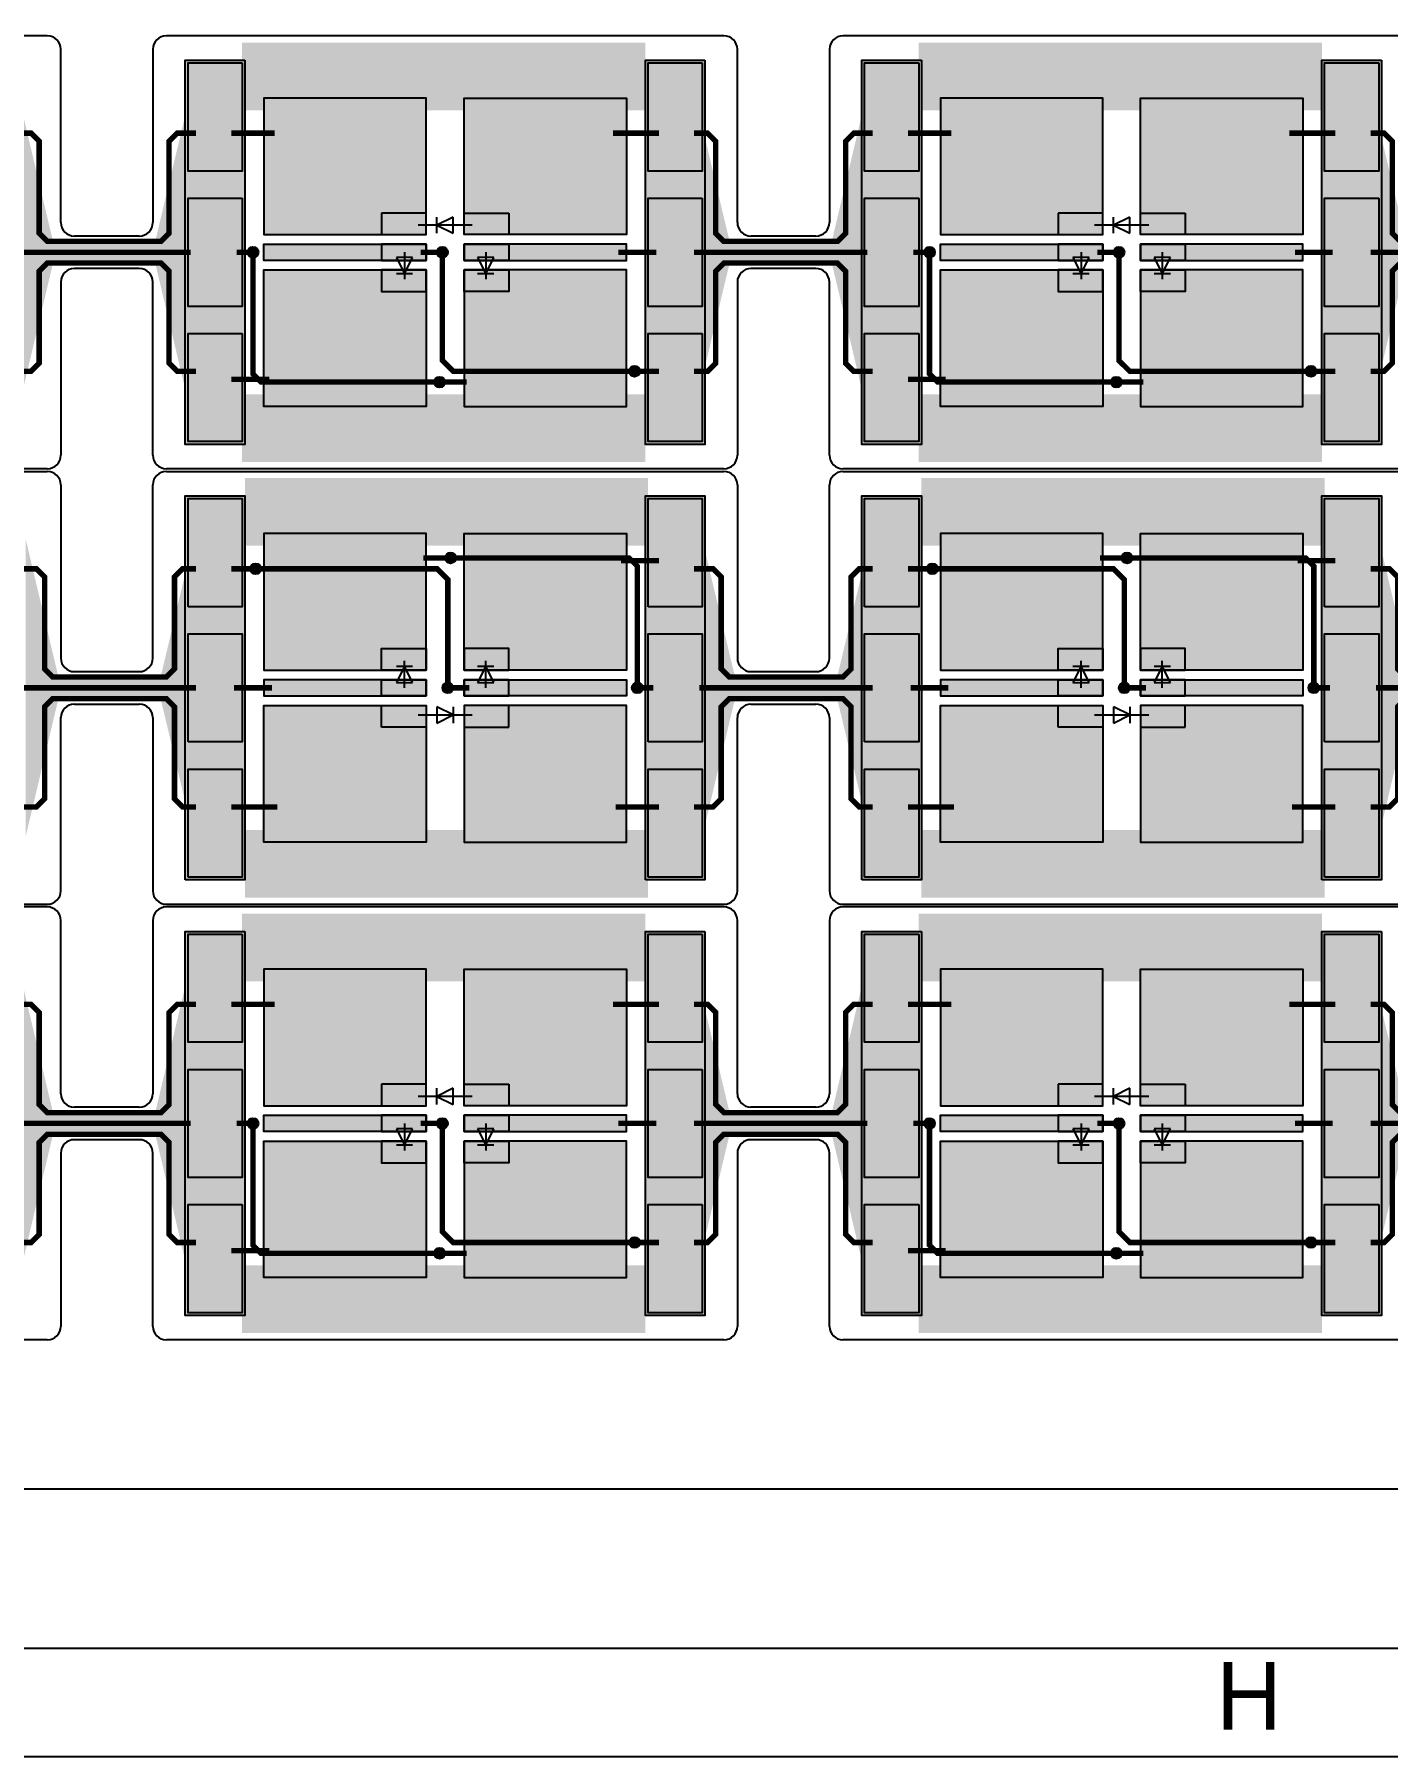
# Model space of a CAD drawing. Extents: x 1822 to 2392, y 725 to 1125.
# Drawn here: x 2237.5 to 2287.5, y 725.2 to 788.9 of the extents above; entities that cross this region are included whole.
import ezdxf

# ---------------------------------------------------------------- set-up
doc = ezdxf.new("R2010")
doc.units = 0
doc.header["$LTSCALE"] = 0.2
doc.layers.get('0').update_dxf_attribs({"linetype": 'CONTINUOUS'})
for name, color, linetype in [('BS', 1, 'CONTINUOUS'), ('Durchsteiger', 3, 'CONTINUOUS'), ('LED', 7, 'CONTINUOUS'), ('LS', 5, 'CONTINUOUS'), ('Rand', 6, 'CONTINUOUS')]:
    doc.layers.add(name, color=color, linetype=linetype)

# ---------------------------------------------------------------- blocks, each defined once
blk = doc.blocks.new('A2Q')
blk.add_line((570, 4), (4, 4))
blk.add_lwpolyline([(0, 0), (570, 0), (570, 400), (0, 400)], close=True)
blk.add_text('H', height=2.5).set_placement((459, 1))

msp = doc.modelspace()

# ---------------------------------------------------------------- hatches: boundary and pattern name
at = {"layer": 'BS'}
h = msp.add_hatch(color=256, dxfattribs=at)
h.paths.add_polyline_path([(2243.2, 773.8), (2245.2, 773.8), (2245.2, 777.8), (2243.2, 777.8)])
h.paths.add_polyline_path([(2243.2, 778.8), (2245.2, 778.8), (2245.2, 782.8), (2243.2, 782.8)])
h.paths.add_polyline_path([(2243.2, 783.8), (2245.2, 783.8), (2245.2, 787.8), (2243.2, 787.8)])
h = msp.add_hatch(color=256, dxfattribs=at)
h.paths.add_polyline_path([(2260.2, 773.8), (2262.2, 773.8), (2262.2, 777.8), (2260.2, 777.8)])
h.paths.add_polyline_path([(2260.2, 778.8), (2262.2, 778.8), (2262.2, 782.8), (2260.2, 782.8)])
h.paths.add_polyline_path([(2260.2, 783.8), (2262.2, 783.8), (2262.2, 787.8), (2260.2, 787.8)])
h = msp.add_hatch(color=256, dxfattribs=at)
h.paths.add_polyline_path([(2268.2, 773.8), (2270.2, 773.8), (2270.2, 777.8), (2268.2, 777.8)])
h.paths.add_polyline_path([(2268.2, 778.8), (2270.2, 778.8), (2270.2, 782.8), (2268.2, 782.8)])
h.paths.add_polyline_path([(2268.2, 783.8), (2270.2, 783.8), (2270.2, 787.8), (2268.2, 787.8)])
h = msp.add_hatch(color=256, dxfattribs=at)
h.paths.add_polyline_path([(2285.2, 773.8), (2287.2, 773.8), (2287.2, 777.8), (2285.2, 777.8)])
h.paths.add_polyline_path([(2285.2, 778.8), (2287.2, 778.8), (2287.2, 782.8), (2285.2, 782.8)])
h.paths.add_polyline_path([(2285.2, 783.8), (2287.2, 783.8), (2287.2, 787.8), (2285.2, 787.8)])
h = msp.add_hatch(color=256, dxfattribs=at)
h.paths.add_polyline_path([(2259.4, 775.1), (2259.4, 780.15), (2255.05, 780.15), (2255.05, 779.35), (2253.4, 779.35), (2253.4, 775.1)])
h.paths.add_polyline_path([(2259.4, 780.5), (2259.4, 781.1), (2255.05, 781.1), (2255.05, 780.5)])
h.paths.add_polyline_path([(2259.4, 781.45), (2259.4, 786.5), (2253.4, 786.5), (2253.4, 782.25), (2255.05, 782.25), (2255.05, 781.45)])
h.paths.add_polyline_path([(2250.35, 781.45), (2250.35, 782.25), (2252, 782.25), (2252, 786.5), (2246, 786.5), (2246, 781.45)])
h.paths.add_polyline_path([(2250.35, 780.5), (2250.35, 781.1), (2246, 781.1), (2246, 780.5)])
h.paths.add_polyline_path([(2252, 775.1), (2252, 779.35), (2250.35, 779.35), (2250.35, 780.15), (2246, 780.15), (2246, 775.1)])
h.paths.add_polyline_path([(2252, 779.35), (2252, 780.15), (2251.275, 780.15), (2251.2, 780), (2251.125, 780.15), (2250.35, 780.15), (2250.35, 779.35)], flags=17)
h.paths.add_polyline_path([(2252, 780.5), (2252, 781.1), (2250.35, 781.1), (2250.35, 780.5), (2250.95, 780.5), (2250.9, 780.6), (2251.5, 780.6), (2251.45, 780.5)])
h.paths.add_polyline_path([(2252, 781.45), (2252, 782.25), (2250.35, 782.25), (2250.35, 781.45)], flags=17)
h.paths.add_polyline_path([(2255.05, 781.45), (2255.05, 782.25), (2253.4, 782.25), (2253.4, 781.45)], flags=16)
h.paths.add_polyline_path([(2255.05, 780.5), (2255.05, 781.1), (2253.4, 781.1), (2253.4, 780.5), (2253.95, 780.5), (2253.9, 780.6), (2254.5, 780.6), (2254.45, 780.5)])
h.paths.add_polyline_path([(2255.05, 779.35), (2255.05, 780.15), (2254.275, 780.15), (2254.2, 780), (2254.125, 780.15), (2253.4, 780.15), (2253.4, 779.35)], flags=17)
h = msp.add_hatch(color=256, dxfattribs=at)
h.paths.add_polyline_path([(2284.4, 775.1), (2284.4, 780.15), (2280.05, 780.15), (2280.05, 779.35), (2278.4, 779.35), (2278.4, 775.1)])
h.paths.add_polyline_path([(2284.4, 780.5), (2284.4, 781.1), (2280.05, 781.1), (2280.05, 780.5)])
h.paths.add_polyline_path([(2284.4, 781.45), (2284.4, 786.5), (2278.4, 786.5), (2278.4, 782.25), (2280.05, 782.25), (2280.05, 781.45)])
h.paths.add_polyline_path([(2275.35, 781.45), (2275.35, 782.25), (2277, 782.25), (2277, 786.5), (2271, 786.5), (2271, 781.45)])
h.paths.add_polyline_path([(2275.35, 780.5), (2275.35, 781.1), (2271, 781.1), (2271, 780.5)])
h.paths.add_polyline_path([(2277, 775.1), (2277, 779.35), (2275.35, 779.35), (2275.35, 780.15), (2271, 780.15), (2271, 775.1)])
h.paths.add_polyline_path([(2277, 779.35), (2277, 780.15), (2276.275, 780.15), (2276.2, 780), (2276.125, 780.15), (2275.35, 780.15), (2275.35, 779.35)], flags=17)
h.paths.add_polyline_path([(2277, 780.5), (2277, 781.1), (2275.35, 781.1), (2275.35, 780.5), (2275.95, 780.5), (2275.9, 780.6), (2276.5, 780.6), (2276.45, 780.5)])
h.paths.add_polyline_path([(2277, 781.45), (2277, 782.25), (2275.35, 782.25), (2275.35, 781.45)], flags=17)
h.paths.add_polyline_path([(2280.05, 781.45), (2280.05, 782.25), (2278.4, 782.25), (2278.4, 781.45)], flags=16)
h.paths.add_polyline_path([(2280.05, 780.5), (2280.05, 781.1), (2278.4, 781.1), (2278.4, 780.5), (2278.95, 780.5), (2278.9, 780.6), (2279.5, 780.6), (2279.45, 780.5)])
h.paths.add_polyline_path([(2280.05, 779.35), (2280.05, 780.15), (2279.275, 780.15), (2279.2, 780), (2279.125, 780.15), (2278.4, 780.15), (2278.4, 779.35)], flags=17)
h = msp.add_hatch(color=256, dxfattribs=at)
h.paths.add_polyline_path([(2245.2, 771.7), (2243.2, 771.7), (2243.2, 767.7), (2245.2, 767.7)])
h.paths.add_polyline_path([(2245.2, 766.7), (2243.2, 766.7), (2243.2, 762.7), (2245.2, 762.7)])
h.paths.add_polyline_path([(2245.2, 761.7), (2243.2, 761.7), (2243.2, 757.7), (2245.2, 757.7)])
h = msp.add_hatch(color=256, dxfattribs=at)
h.paths.add_polyline_path([(2262.2, 771.7), (2260.2, 771.7), (2260.2, 767.7), (2262.2, 767.7)])
h.paths.add_polyline_path([(2262.2, 766.7), (2260.2, 766.7), (2260.2, 762.7), (2262.2, 762.7)])
h.paths.add_polyline_path([(2262.2, 761.7), (2260.2, 761.7), (2260.2, 757.7), (2262.2, 757.7)])
h = msp.add_hatch(color=256, dxfattribs=at)
h.paths.add_polyline_path([(2270.2, 771.7), (2268.2, 771.7), (2268.2, 767.7), (2270.2, 767.7)])
h.paths.add_polyline_path([(2270.2, 766.7), (2268.2, 766.7), (2268.2, 762.7), (2270.2, 762.7)])
h.paths.add_polyline_path([(2270.2, 761.7), (2268.2, 761.7), (2268.2, 757.7), (2270.2, 757.7)])
h = msp.add_hatch(color=256, dxfattribs=at)
h.paths.add_polyline_path([(2287.2, 771.7), (2285.2, 771.7), (2285.2, 767.7), (2287.2, 767.7)])
h.paths.add_polyline_path([(2287.2, 766.7), (2285.2, 766.7), (2285.2, 762.7), (2287.2, 762.7)])
h.paths.add_polyline_path([(2287.2, 761.7), (2285.2, 761.7), (2285.2, 757.7), (2287.2, 757.7)])
h = msp.add_hatch(color=256, dxfattribs=at)
h.paths.add_polyline_path([(2246, 770.4), (2246, 765.35), (2250.35, 765.35), (2250.35, 766.15), (2252, 766.15), (2252, 770.4)])
h.paths.add_polyline_path([(2246, 765), (2246, 764.4), (2250.35, 764.4), (2250.35, 765)])
h.paths.add_polyline_path([(2246, 764.05), (2246, 759), (2252, 759), (2252, 763.25), (2250.35, 763.25), (2250.35, 764.05)])
h.paths.add_polyline_path([(2255.05, 764.05), (2255.05, 763.25), (2253.4, 763.25), (2253.4, 759), (2259.4, 759), (2259.4, 764.05)])
h.paths.add_polyline_path([(2255.05, 765), (2255.05, 764.4), (2259.4, 764.4), (2259.4, 765)])
h.paths.add_polyline_path([(2253.4, 770.4), (2253.4, 766.15), (2255.05, 766.15), (2255.05, 765.35), (2259.4, 765.35), (2259.4, 770.4)])
h.paths.add_polyline_path([(2253.4, 766.15), (2253.4, 765.35), (2254.125, 765.35), (2254.2, 765.5), (2254.275, 765.35), (2255.05, 765.35), (2255.05, 766.15)], flags=17)
h.paths.add_polyline_path([(2253.4, 765), (2253.4, 764.4), (2255.05, 764.4), (2255.05, 765), (2254.45, 765), (2254.5, 764.9), (2253.9, 764.9), (2253.95, 765)])
h.paths.add_polyline_path([(2253.4, 764.05), (2253.4, 763.25), (2255.05, 763.25), (2255.05, 764.05)], flags=17)
h.paths.add_polyline_path([(2250.35, 764.05), (2250.35, 763.25), (2252, 763.25), (2252, 764.05)], flags=16)
h.paths.add_polyline_path([(2250.35, 765), (2250.35, 764.4), (2252, 764.4), (2252, 765), (2251.45, 765), (2251.5, 764.9), (2250.9, 764.9), (2250.95, 765)])
h.paths.add_polyline_path([(2250.35, 766.15), (2250.35, 765.35), (2251.125, 765.35), (2251.2, 765.5), (2251.275, 765.35), (2252, 765.35), (2252, 766.15)], flags=17)
h = msp.add_hatch(color=256, dxfattribs=at)
h.paths.add_polyline_path([(2271, 770.4), (2271, 765.35), (2275.35, 765.35), (2275.35, 766.15), (2277, 766.15), (2277, 770.4)])
h.paths.add_polyline_path([(2271, 765), (2271, 764.4), (2275.35, 764.4), (2275.35, 765)])
h.paths.add_polyline_path([(2271, 764.05), (2271, 759), (2277, 759), (2277, 763.25), (2275.35, 763.25), (2275.35, 764.05)])
h.paths.add_polyline_path([(2280.05, 764.05), (2280.05, 763.25), (2278.4, 763.25), (2278.4, 759), (2284.4, 759), (2284.4, 764.05)])
h.paths.add_polyline_path([(2280.05, 765), (2280.05, 764.4), (2284.4, 764.4), (2284.4, 765)])
h.paths.add_polyline_path([(2278.4, 770.4), (2278.4, 766.15), (2280.05, 766.15), (2280.05, 765.35), (2284.4, 765.35), (2284.4, 770.4)])
h.paths.add_polyline_path([(2278.4, 766.15), (2278.4, 765.35), (2279.125, 765.35), (2279.2, 765.5), (2279.275, 765.35), (2280.05, 765.35), (2280.05, 766.15)], flags=17)
h.paths.add_polyline_path([(2278.4, 765), (2278.4, 764.4), (2280.05, 764.4), (2280.05, 765), (2279.45, 765), (2279.5, 764.9), (2278.9, 764.9), (2278.95, 765)])
h.paths.add_polyline_path([(2278.4, 764.05), (2278.4, 763.25), (2280.05, 763.25), (2280.05, 764.05)], flags=17)
h.paths.add_polyline_path([(2275.35, 764.05), (2275.35, 763.25), (2277, 763.25), (2277, 764.05)], flags=16)
h.paths.add_polyline_path([(2275.35, 765), (2275.35, 764.4), (2277, 764.4), (2277, 765), (2276.45, 765), (2276.5, 764.9), (2275.9, 764.9), (2275.95, 765)])
h.paths.add_polyline_path([(2275.35, 766.15), (2275.35, 765.35), (2276.125, 765.35), (2276.2, 765.5), (2276.275, 765.35), (2277, 765.35), (2277, 766.15)], flags=17)
h = msp.add_hatch(color=256, dxfattribs=at)
h.paths.add_polyline_path([(2243.2, 741.6), (2245.2, 741.6), (2245.2, 745.6), (2243.2, 745.6)])
h.paths.add_polyline_path([(2243.2, 746.6), (2245.2, 746.6), (2245.2, 750.6), (2243.2, 750.6)])
h.paths.add_polyline_path([(2243.2, 751.6), (2245.2, 751.6), (2245.2, 755.6), (2243.2, 755.6)])
h = msp.add_hatch(color=256, dxfattribs=at)
h.paths.add_polyline_path([(2260.2, 741.6), (2262.2, 741.6), (2262.2, 745.6), (2260.2, 745.6)])
h.paths.add_polyline_path([(2260.2, 746.6), (2262.2, 746.6), (2262.2, 750.6), (2260.2, 750.6)])
h.paths.add_polyline_path([(2260.2, 751.6), (2262.2, 751.6), (2262.2, 755.6), (2260.2, 755.6)])
h = msp.add_hatch(color=256, dxfattribs=at)
h.paths.add_polyline_path([(2268.2, 741.6), (2270.2, 741.6), (2270.2, 745.6), (2268.2, 745.6)])
h.paths.add_polyline_path([(2268.2, 746.6), (2270.2, 746.6), (2270.2, 750.6), (2268.2, 750.6)])
h.paths.add_polyline_path([(2268.2, 751.6), (2270.2, 751.6), (2270.2, 755.6), (2268.2, 755.6)])
h = msp.add_hatch(color=256, dxfattribs=at)
h.paths.add_polyline_path([(2285.2, 741.6), (2287.2, 741.6), (2287.2, 745.6), (2285.2, 745.6)])
h.paths.add_polyline_path([(2285.2, 746.6), (2287.2, 746.6), (2287.2, 750.6), (2285.2, 750.6)])
h.paths.add_polyline_path([(2285.2, 751.6), (2287.2, 751.6), (2287.2, 755.6), (2285.2, 755.6)])
h = msp.add_hatch(color=256, dxfattribs=at)
h.paths.add_polyline_path([(2259.4, 742.9), (2259.4, 747.95), (2255.05, 747.95), (2255.05, 747.15), (2253.4, 747.15), (2253.4, 742.9)])
h.paths.add_polyline_path([(2259.4, 748.3), (2259.4, 748.9), (2255.05, 748.9), (2255.05, 748.3)])
h.paths.add_polyline_path([(2259.4, 749.25), (2259.4, 754.3), (2253.4, 754.3), (2253.4, 750.05), (2255.05, 750.05), (2255.05, 749.25)])
h.paths.add_polyline_path([(2250.35, 749.25), (2250.35, 750.05), (2252, 750.05), (2252, 754.3), (2246, 754.3), (2246, 749.25)])
h.paths.add_polyline_path([(2250.35, 748.3), (2250.35, 748.9), (2246, 748.9), (2246, 748.3)])
h.paths.add_polyline_path([(2252, 742.9), (2252, 747.15), (2250.35, 747.15), (2250.35, 747.95), (2246, 747.95), (2246, 742.9)])
h.paths.add_polyline_path([(2252, 747.15), (2252, 747.95), (2251.275, 747.95), (2251.2, 747.8), (2251.125, 747.95), (2250.35, 747.95), (2250.35, 747.15)], flags=17)
h.paths.add_polyline_path([(2252, 748.3), (2252, 748.9), (2250.35, 748.9), (2250.35, 748.3), (2250.95, 748.3), (2250.9, 748.4), (2251.5, 748.4), (2251.45, 748.3)])
h.paths.add_polyline_path([(2252, 749.25), (2252, 750.05), (2250.35, 750.05), (2250.35, 749.25)], flags=17)
h.paths.add_polyline_path([(2255.05, 749.25), (2255.05, 750.05), (2253.4, 750.05), (2253.4, 749.25)], flags=16)
h.paths.add_polyline_path([(2255.05, 748.3), (2255.05, 748.9), (2253.4, 748.9), (2253.4, 748.3), (2253.95, 748.3), (2253.9, 748.4), (2254.5, 748.4), (2254.45, 748.3)])
h.paths.add_polyline_path([(2255.05, 747.15), (2255.05, 747.95), (2254.275, 747.95), (2254.2, 747.8), (2254.125, 747.95), (2253.4, 747.95), (2253.4, 747.15)], flags=17)
h = msp.add_hatch(color=256, dxfattribs=at)
h.paths.add_polyline_path([(2284.4, 742.9), (2284.4, 747.95), (2280.05, 747.95), (2280.05, 747.15), (2278.4, 747.15), (2278.4, 742.9)])
h.paths.add_polyline_path([(2284.4, 748.3), (2284.4, 748.9), (2280.05, 748.9), (2280.05, 748.3)])
h.paths.add_polyline_path([(2284.4, 749.25), (2284.4, 754.3), (2278.4, 754.3), (2278.4, 750.05), (2280.05, 750.05), (2280.05, 749.25)])
h.paths.add_polyline_path([(2275.35, 749.25), (2275.35, 750.05), (2277, 750.05), (2277, 754.3), (2271, 754.3), (2271, 749.25)])
h.paths.add_polyline_path([(2275.35, 748.3), (2275.35, 748.9), (2271, 748.9), (2271, 748.3)])
h.paths.add_polyline_path([(2277, 742.9), (2277, 747.15), (2275.35, 747.15), (2275.35, 747.95), (2271, 747.95), (2271, 742.9)])
h.paths.add_polyline_path([(2277, 747.15), (2277, 747.95), (2276.275, 747.95), (2276.2, 747.8), (2276.125, 747.95), (2275.35, 747.95), (2275.35, 747.15)], flags=17)
h.paths.add_polyline_path([(2277, 748.3), (2277, 748.9), (2275.35, 748.9), (2275.35, 748.3), (2275.95, 748.3), (2275.9, 748.4), (2276.5, 748.4), (2276.45, 748.3)])
h.paths.add_polyline_path([(2277, 749.25), (2277, 750.05), (2275.35, 750.05), (2275.35, 749.25)], flags=17)
h.paths.add_polyline_path([(2280.05, 749.25), (2280.05, 750.05), (2278.4, 750.05), (2278.4, 749.25)], flags=16)
h.paths.add_polyline_path([(2280.05, 748.3), (2280.05, 748.9), (2278.4, 748.9), (2278.4, 748.3), (2278.95, 748.3), (2278.9, 748.4), (2279.5, 748.4), (2279.45, 748.3)])
h.paths.add_polyline_path([(2280.05, 747.15), (2280.05, 747.95), (2279.275, 747.95), (2279.2, 747.8), (2279.125, 747.95), (2278.4, 747.95), (2278.4, 747.15)], flags=17)
at = {"layer": 'Durchsteiger'}
for points in [[(2245.6, 780.6, 1), (2245.6, 781, 1)], [(2252.6, 780.6, 1), (2252.6, 781, 1)], [(2270.6, 780.6, 1), (2270.6, 781, 1)], [(2277.6, 780.6, 1), (2277.6, 781, 1)], [(2259.7, 776.2, 1), (2259.7, 776.6, 1)], [(2284.7, 776.2, 1), (2284.7, 776.6, 1)], [(2252.5, 775.8, 1), (2252.5, 776.2, 1)], [(2277.5, 775.8, 1), (2277.5, 776.2, 1)], [(2252.9, 769.7, 1), (2252.9, 769.3, 1)], [(2277.9, 769.7, 1), (2277.9, 769.3, 1)], [(2245.7, 769.3, 1), (2245.7, 768.9, 1)], [(2270.7, 769.3, 1), (2270.7, 768.9, 1)], [(2252.8, 764.9, 1), (2252.8, 764.5, 1)], [(2259.8, 764.9, 1), (2259.8, 764.5, 1)], [(2277.8, 764.9, 1), (2277.8, 764.5, 1)], [(2284.8, 764.9, 1), (2284.8, 764.5, 1)], [(2245.6, 748.4, 1), (2245.6, 748.8, 1)], [(2252.6, 748.4, 1), (2252.6, 748.8, 1)], [(2270.6, 748.4, 1), (2270.6, 748.8, 1)], [(2277.6, 748.4, 1), (2277.6, 748.8, 1)], [(2259.7, 744, 1), (2259.7, 744.4, 1)], [(2284.7, 744, 1), (2284.7, 744.4, 1)], [(2252.5, 743.6, 1), (2252.5, 744, 1)], [(2277.5, 743.6, 1), (2277.5, 744, 1)]]:
    msp.add_hatch(color=256, dxfattribs=at).paths.add_polyline_path(points)
at = {"layer": 'LS'}
for points in [[(2245.3, 787.9), (2243.1, 787.9), (2243.1, 773.7), (2245.3, 773.7)], [(2262.3, 787.9), (2260.1, 787.9), (2260.1, 773.7), (2262.3, 773.7)], [(2270.3, 787.9), (2268.1, 787.9), (2268.1, 773.7), (2270.3, 773.7)], [(2287.3, 787.9), (2285.1, 787.9), (2285.1, 773.7), (2287.3, 773.7)], [(2245.3, 771.8), (2243.1, 771.8), (2243.1, 757.6), (2245.3, 757.6)], [(2262.3, 771.8), (2260.1, 771.8), (2260.1, 757.6), (2262.3, 757.6)], [(2270.3, 771.8), (2268.1, 771.8), (2268.1, 757.6), (2270.3, 757.6)], [(2287.3, 771.8), (2285.1, 771.8), (2285.1, 757.6), (2287.3, 757.6)], [(2245.3, 755.7), (2243.1, 755.7), (2243.1, 741.5), (2245.3, 741.5)], [(2262.3, 755.7), (2260.1, 755.7), (2260.1, 741.5), (2262.3, 741.5)], [(2270.3, 755.7), (2268.1, 755.7), (2268.1, 741.5), (2270.3, 741.5)], [(2287.3, 755.7), (2285.1, 755.7), (2285.1, 741.5), (2287.3, 741.5)]]:
    msp.add_hatch(color=256, dxfattribs=at).paths.add_polyline_path(points)

# ---------------------------------------------------------------- linework, layer by layer
at = {"layer": 'BS'}
for p, q in [((2252.8, 780.8), (2252.6, 780.8)), ((2252.7, 780.9), (2252.7, 780.7)), ((2277.8, 780.8), (2277.6, 780.8)), ((2277.7, 780.9), (2277.7, 780.7)), ((2252.6, 764.7), (2252.8, 764.7)), ((2252.7, 764.6), (2252.7, 764.8)), ((2277.6, 764.7), (2277.8, 764.7)), ((2277.7, 764.6), (2277.7, 764.8)), ((2252.8, 748.6), (2252.6, 748.6)), ((2252.7, 748.7), (2252.7, 748.5)), ((2277.8, 748.6), (2277.6, 748.6)), ((2277.7, 748.7), (2277.7, 748.5))]:
    msp.add_line(p, q, dxfattribs=at)
for points in [[(2245.2, 787.8), (2245.2, 783.8), (2243.2, 783.8), (2243.2, 787.8)], [(2262.2, 787.8), (2262.2, 783.8), (2260.2, 783.8), (2260.2, 787.8)], [(2270.2, 787.8), (2270.2, 783.8), (2268.2, 783.8), (2268.2, 787.8)], [(2287.2, 787.8), (2287.2, 783.8), (2285.2, 783.8), (2285.2, 787.8)], [(2252, 781.45), (2252, 786.5), (2246, 786.5), (2246, 781.45)], [(2253.4, 781.45), (2253.4, 786.5), (2259.4, 786.5), (2259.4, 781.45)], [(2277, 781.45), (2277, 786.5), (2271, 786.5), (2271, 781.45)], [(2278.4, 781.45), (2278.4, 786.5), (2284.4, 786.5), (2284.4, 781.45)], [(2245.2, 782.8), (2245.2, 778.8), (2243.2, 778.8), (2243.2, 782.8)], [(2262.2, 782.8), (2262.2, 778.8), (2260.2, 778.8), (2260.2, 782.8)], [(2270.2, 782.8), (2270.2, 778.8), (2268.2, 778.8), (2268.2, 782.8)], [(2287.2, 782.8), (2287.2, 778.8), (2285.2, 778.8), (2285.2, 782.8)], [(2250.35, 782.25), (2250.35, 781.45), (2252, 781.45), (2252, 782.25)], [(2255.05, 782.25), (2255.05, 781.45), (2253.4, 781.45), (2253.4, 782.25)], [(2275.35, 782.25), (2275.35, 781.45), (2277, 781.45), (2277, 782.25)], [(2280.05, 782.25), (2280.05, 781.45), (2278.4, 781.45), (2278.4, 782.25)], [(2252, 781.1), (2252, 780.5), (2246, 780.5), (2246, 781.1)], [(2250.35, 781.1), (2250.35, 780.5), (2252, 780.5), (2252, 781.1)], [(2255.05, 781.1), (2255.05, 780.5), (2253.4, 780.5), (2253.4, 781.1)], [(2253.4, 781.1), (2253.4, 780.5), (2259.4, 780.5), (2259.4, 781.1)], [(2277, 781.1), (2277, 780.5), (2271, 780.5), (2271, 781.1)], [(2275.35, 781.1), (2275.35, 780.5), (2277, 780.5), (2277, 781.1)], [(2280.05, 781.1), (2280.05, 780.5), (2278.4, 780.5), (2278.4, 781.1)], [(2278.4, 781.1), (2278.4, 780.5), (2284.4, 780.5), (2284.4, 781.1)], [(2252, 780.15), (2252, 775.1), (2246, 775.1), (2246, 780.15)], [(2250.35, 780.15), (2250.35, 779.35), (2252, 779.35), (2252, 780.15)], [(2255.05, 780.15), (2255.05, 779.35), (2253.4, 779.35), (2253.4, 780.15)], [(2253.4, 780.15), (2253.4, 775.1), (2259.4, 775.1), (2259.4, 780.15)], [(2277, 780.15), (2277, 775.1), (2271, 775.1), (2271, 780.15)], [(2275.35, 780.15), (2275.35, 779.35), (2277, 779.35), (2277, 780.15)], [(2280.05, 780.15), (2280.05, 779.35), (2278.4, 779.35), (2278.4, 780.15)], [(2278.4, 780.15), (2278.4, 775.1), (2284.4, 775.1), (2284.4, 780.15)], [(2245.2, 777.8), (2245.2, 773.8), (2243.2, 773.8), (2243.2, 777.8)], [(2262.2, 777.8), (2262.2, 773.8), (2260.2, 773.8), (2260.2, 777.8)], [(2270.2, 777.8), (2270.2, 773.8), (2268.2, 773.8), (2268.2, 777.8)], [(2287.2, 777.8), (2287.2, 773.8), (2285.2, 773.8), (2285.2, 777.8)], [(2243.2, 767.7), (2243.2, 771.7), (2245.2, 771.7), (2245.2, 767.7)], [(2260.2, 767.7), (2260.2, 771.7), (2262.2, 771.7), (2262.2, 767.7)], [(2268.2, 767.7), (2268.2, 771.7), (2270.2, 771.7), (2270.2, 767.7)], [(2285.2, 767.7), (2285.2, 771.7), (2287.2, 771.7), (2287.2, 767.7)], [(2252, 765.35), (2252, 770.4), (2246, 770.4), (2246, 765.35)], [(2253.4, 765.35), (2253.4, 770.4), (2259.4, 770.4), (2259.4, 765.35)], [(2277, 765.35), (2277, 770.4), (2271, 770.4), (2271, 765.35)], [(2278.4, 765.35), (2278.4, 770.4), (2284.4, 770.4), (2284.4, 765.35)], [(2243.2, 762.7), (2243.2, 766.7), (2245.2, 766.7), (2245.2, 762.7)], [(2260.2, 762.7), (2260.2, 766.7), (2262.2, 766.7), (2262.2, 762.7)], [(2268.2, 762.7), (2268.2, 766.7), (2270.2, 766.7), (2270.2, 762.7)], [(2285.2, 762.7), (2285.2, 766.7), (2287.2, 766.7), (2287.2, 762.7)], [(2250.35, 765.35), (2250.35, 766.15), (2252, 766.15), (2252, 765.35)], [(2255.05, 765.35), (2255.05, 766.15), (2253.4, 766.15), (2253.4, 765.35)], [(2275.35, 765.35), (2275.35, 766.15), (2277, 766.15), (2277, 765.35)], [(2280.05, 765.35), (2280.05, 766.15), (2278.4, 766.15), (2278.4, 765.35)], [(2252, 764.4), (2252, 765), (2246, 765), (2246, 764.4)], [(2250.35, 764.4), (2250.35, 765), (2252, 765), (2252, 764.4)], [(2255.05, 764.4), (2255.05, 765), (2253.4, 765), (2253.4, 764.4)], [(2253.4, 764.4), (2253.4, 765), (2259.4, 765), (2259.4, 764.4)], [(2277, 764.4), (2277, 765), (2271, 765), (2271, 764.4)], [(2275.35, 764.4), (2275.35, 765), (2277, 765), (2277, 764.4)], [(2280.05, 764.4), (2280.05, 765), (2278.4, 765), (2278.4, 764.4)], [(2278.4, 764.4), (2278.4, 765), (2284.4, 765), (2284.4, 764.4)], [(2252, 764.05), (2252, 759), (2246, 759), (2246, 764.05)], [(2250.35, 763.25), (2250.35, 764.05), (2252, 764.05), (2252, 763.25)], [(2255.05, 763.25), (2255.05, 764.05), (2253.4, 764.05), (2253.4, 763.25)], [(2253.4, 764.05), (2253.4, 759), (2259.4, 759), (2259.4, 764.05)], [(2277, 764.05), (2277, 759), (2271, 759), (2271, 764.05)], [(2275.35, 763.25), (2275.35, 764.05), (2277, 764.05), (2277, 763.25)], [(2280.05, 763.25), (2280.05, 764.05), (2278.4, 764.05), (2278.4, 763.25)], [(2278.4, 764.05), (2278.4, 759), (2284.4, 759), (2284.4, 764.05)], [(2243.2, 757.7), (2243.2, 761.7), (2245.2, 761.7), (2245.2, 757.7)], [(2260.2, 757.7), (2260.2, 761.7), (2262.2, 761.7), (2262.2, 757.7)], [(2268.2, 757.7), (2268.2, 761.7), (2270.2, 761.7), (2270.2, 757.7)], [(2285.2, 757.7), (2285.2, 761.7), (2287.2, 761.7), (2287.2, 757.7)], [(2245.2, 755.6), (2245.2, 751.6), (2243.2, 751.6), (2243.2, 755.6)], [(2262.2, 755.6), (2262.2, 751.6), (2260.2, 751.6), (2260.2, 755.6)], [(2270.2, 755.6), (2270.2, 751.6), (2268.2, 751.6), (2268.2, 755.6)], [(2287.2, 755.6), (2287.2, 751.6), (2285.2, 751.6), (2285.2, 755.6)], [(2252, 749.25), (2252, 754.3), (2246, 754.3), (2246, 749.25)], [(2253.4, 749.25), (2253.4, 754.3), (2259.4, 754.3), (2259.4, 749.25)], [(2277, 749.25), (2277, 754.3), (2271, 754.3), (2271, 749.25)], [(2278.4, 749.25), (2278.4, 754.3), (2284.4, 754.3), (2284.4, 749.25)], [(2245.2, 750.6), (2245.2, 746.6), (2243.2, 746.6), (2243.2, 750.6)], [(2262.2, 750.6), (2262.2, 746.6), (2260.2, 746.6), (2260.2, 750.6)], [(2270.2, 750.6), (2270.2, 746.6), (2268.2, 746.6), (2268.2, 750.6)], [(2287.2, 750.6), (2287.2, 746.6), (2285.2, 746.6), (2285.2, 750.6)], [(2250.35, 750.05), (2250.35, 749.25), (2252, 749.25), (2252, 750.05)], [(2255.05, 750.05), (2255.05, 749.25), (2253.4, 749.25), (2253.4, 750.05)], [(2275.35, 750.05), (2275.35, 749.25), (2277, 749.25), (2277, 750.05)], [(2280.05, 750.05), (2280.05, 749.25), (2278.4, 749.25), (2278.4, 750.05)], [(2252, 748.9), (2252, 748.3), (2246, 748.3), (2246, 748.9)], [(2250.35, 748.9), (2250.35, 748.3), (2252, 748.3), (2252, 748.9)], [(2255.05, 748.9), (2255.05, 748.3), (2253.4, 748.3), (2253.4, 748.9)], [(2253.4, 748.9), (2253.4, 748.3), (2259.4, 748.3), (2259.4, 748.9)], [(2277, 748.9), (2277, 748.3), (2271, 748.3), (2271, 748.9)], [(2275.35, 748.9), (2275.35, 748.3), (2277, 748.3), (2277, 748.9)], [(2280.05, 748.9), (2280.05, 748.3), (2278.4, 748.3), (2278.4, 748.9)], [(2278.4, 748.9), (2278.4, 748.3), (2284.4, 748.3), (2284.4, 748.9)], [(2252, 747.95), (2252, 742.9), (2246, 742.9), (2246, 747.95)], [(2250.35, 747.95), (2250.35, 747.15), (2252, 747.15), (2252, 747.95)], [(2255.05, 747.95), (2255.05, 747.15), (2253.4, 747.15), (2253.4, 747.95)], [(2253.4, 747.95), (2253.4, 742.9), (2259.4, 742.9), (2259.4, 747.95)], [(2277, 747.95), (2277, 742.9), (2271, 742.9), (2271, 747.95)], [(2275.35, 747.95), (2275.35, 747.15), (2277, 747.15), (2277, 747.95)], [(2280.05, 747.95), (2280.05, 747.15), (2278.4, 747.15), (2278.4, 747.95)], [(2278.4, 747.95), (2278.4, 742.9), (2284.4, 742.9), (2284.4, 747.95)], [(2245.2, 745.6), (2245.2, 741.6), (2243.2, 741.6), (2243.2, 745.6)], [(2262.2, 745.6), (2262.2, 741.6), (2260.2, 741.6), (2260.2, 745.6)], [(2270.2, 745.6), (2270.2, 741.6), (2268.2, 741.6), (2268.2, 745.6)], [(2287.2, 745.6), (2287.2, 741.6), (2285.2, 741.6), (2285.2, 745.6)]]:
    msp.add_lwpolyline(points, close=True, dxfattribs=at)
at = {"layer": 'BS', "const_width": 0.2}
for points in [[(2240.3, 781.2), (2238, 781.2), (2237.7, 781.5), (2237.7, 784.9), (2237.4, 785.2), (2236.9, 785.2)], [(2243.5, 785.2), (2242.8, 785.2), (2242.5, 784.9), (2242.5, 781.5), (2242.2, 781.2), (2240.3, 781.2)], [(2246.4, 785.2), (2244.8, 785.2)], [(2260.6, 785.2), (2258.9, 785.2)], [(2265.3, 781.2), (2263, 781.2), (2262.7, 781.5), (2262.7, 784.9), (2262.4, 785.2), (2261.9, 785.2)], [(2268.5, 785.2), (2267.8, 785.2), (2267.5, 784.9), (2267.5, 781.5), (2267.2, 781.2), (2265.3, 781.2)], [(2271.4, 785.2), (2269.8, 785.2)], [(2285.6, 785.2), (2283.9, 785.2)], [(2290.3, 781.2), (2288, 781.2), (2287.7, 781.5), (2287.7, 784.9), (2287.4, 785.2), (2286.9, 785.2)], [(2240.3, 780.8), (2236.9, 780.8)], [(2240.3, 780.4), (2238, 780.4), (2237.7, 780.1), (2237.7, 776.7), (2237.4, 776.4), (2236.9, 776.4)], [(2243.3, 780.8), (2240.3, 780.8)], [(2243.5, 776.4), (2242.8, 776.4), (2242.5, 776.7), (2242.5, 780.1), (2242.2, 780.4), (2240.3, 780.4)], [(2245.5, 780.8), (2245, 780.8)], [(2252.5, 780.8), (2251.8, 780.8)], [(2260.5, 780.8), (2259.1, 780.8)], [(2265.3, 780.8), (2261.9, 780.8)], [(2265.3, 780.4), (2263, 780.4), (2262.7, 780.1), (2262.7, 776.7), (2262.4, 776.4), (2261.9, 776.4)], [(2268.3, 780.8), (2265.3, 780.8)], [(2268.5, 776.4), (2267.8, 776.4), (2267.5, 776.7), (2267.5, 780.1), (2267.2, 780.4), (2265.3, 780.4)], [(2270.5, 780.8), (2270, 780.8)], [(2277.5, 780.8), (2276.8, 780.8)], [(2285.5, 780.8), (2284.1, 780.8)], [(2290.3, 780.8), (2286.9, 780.8)], [(2290.3, 780.4), (2288, 780.4), (2287.7, 780.1), (2287.7, 776.7), (2287.4, 776.4), (2286.9, 776.4)], [(2246.2, 776.1), (2244.8, 776.1)], [(2253.5, 776), (2252.6, 776)], [(2259.8, 776.4), (2260.6, 776.4)], [(2271.2, 776.1), (2269.8, 776.1)], [(2278.5, 776), (2277.6, 776)], [(2284.8, 776.4), (2285.6, 776.4)], [(2251.9, 769.5), (2252.8, 769.5)], [(2276.9, 769.5), (2277.8, 769.5)], [(2236.9, 769.1), (2237.6, 769.1), (2237.9, 768.8), (2237.9, 765.4), (2238.2, 765.1), (2240.1, 765.1)], [(2240.1, 765.1), (2242.4, 765.1), (2242.7, 765.4), (2242.7, 768.8), (2243, 769.1), (2243.5, 769.1)], [(2245.6, 769.1), (2244.8, 769.1)], [(2259.2, 769.4), (2260.6, 769.4)], [(2261.9, 769.1), (2262.6, 769.1), (2262.9, 768.8), (2262.9, 765.4), (2263.2, 765.1), (2265.1, 765.1)], [(2265.1, 765.1), (2267.4, 765.1), (2267.7, 765.4), (2267.7, 768.8), (2268, 769.1), (2268.5, 769.1)], [(2270.6, 769.1), (2269.8, 769.1)], [(2284.2, 769.4), (2285.6, 769.4)], [(2286.9, 769.1), (2287.6, 769.1), (2287.9, 768.8), (2287.9, 765.4), (2288.2, 765.1), (2290.1, 765.1)], [(2237.1, 764.7), (2240.1, 764.7)], [(2240.1, 764.7), (2243.5, 764.7)], [(2244.9, 764.7), (2246.3, 764.7)], [(2252.9, 764.7), (2253.6, 764.7)], [(2259.9, 764.7), (2260.4, 764.7)], [(2262.1, 764.7), (2265.1, 764.7)], [(2265.1, 764.7), (2268.5, 764.7)], [(2269.9, 764.7), (2271.3, 764.7)], [(2277.9, 764.7), (2278.6, 764.7)], [(2284.9, 764.7), (2285.4, 764.7)], [(2287.1, 764.7), (2290.1, 764.7)], [(2236.9, 760.3), (2237.6, 760.3), (2237.9, 760.6), (2237.9, 764), (2238.2, 764.3), (2240.1, 764.3)], [(2240.1, 764.3), (2242.4, 764.3), (2242.7, 764), (2242.7, 760.6), (2243, 760.3), (2243.5, 760.3)], [(2261.9, 760.3), (2262.6, 760.3), (2262.9, 760.6), (2262.9, 764), (2263.2, 764.3), (2265.1, 764.3)], [(2265.1, 764.3), (2267.4, 764.3), (2267.7, 764), (2267.7, 760.6), (2268, 760.3), (2268.5, 760.3)], [(2286.9, 760.3), (2287.6, 760.3), (2287.9, 760.6), (2287.9, 764), (2288.2, 764.3), (2290.1, 764.3)], [(2244.8, 760.3), (2246.5, 760.3)], [(2259, 760.3), (2260.6, 760.3)], [(2269.8, 760.3), (2271.5, 760.3)], [(2284, 760.3), (2285.6, 760.3)], [(2240.3, 749), (2238, 749), (2237.7, 749.3), (2237.7, 752.7), (2237.4, 753), (2236.9, 753)], [(2243.5, 753), (2242.8, 753), (2242.5, 752.7), (2242.5, 749.3), (2242.2, 749), (2240.3, 749)], [(2246.4, 753), (2244.8, 753)], [(2260.6, 753), (2258.9, 753)], [(2265.3, 749), (2263, 749), (2262.7, 749.3), (2262.7, 752.7), (2262.4, 753), (2261.9, 753)], [(2268.5, 753), (2267.8, 753), (2267.5, 752.7), (2267.5, 749.3), (2267.2, 749), (2265.3, 749)], [(2271.4, 753), (2269.8, 753)], [(2285.6, 753), (2283.9, 753)], [(2290.3, 749), (2288, 749), (2287.7, 749.3), (2287.7, 752.7), (2287.4, 753), (2286.9, 753)], [(2240.3, 748.6), (2236.9, 748.6)], [(2243.3, 748.6), (2240.3, 748.6)], [(2245.5, 748.6), (2245, 748.6)], [(2252.5, 748.6), (2251.8, 748.6)], [(2260.5, 748.6), (2259.1, 748.6)], [(2265.3, 748.6), (2261.9, 748.6)], [(2268.3, 748.6), (2265.3, 748.6)], [(2270.5, 748.6), (2270, 748.6)], [(2277.5, 748.6), (2276.8, 748.6)], [(2285.5, 748.6), (2284.1, 748.6)], [(2290.3, 748.6), (2286.9, 748.6)], [(2240.3, 748.2), (2238, 748.2), (2237.7, 747.9), (2237.7, 744.5), (2237.4, 744.2), (2236.9, 744.2)], [(2243.5, 744.2), (2242.8, 744.2), (2242.5, 744.5), (2242.5, 747.9), (2242.2, 748.2), (2240.3, 748.2)], [(2265.3, 748.2), (2263, 748.2), (2262.7, 747.9), (2262.7, 744.5), (2262.4, 744.2), (2261.9, 744.2)], [(2268.5, 744.2), (2267.8, 744.2), (2267.5, 744.5), (2267.5, 747.9), (2267.2, 748.2), (2265.3, 748.2)], [(2290.3, 748.2), (2288, 748.2), (2287.7, 747.9), (2287.7, 744.5), (2287.4, 744.2), (2286.9, 744.2)], [(2259.8, 744.2), (2260.6, 744.2)], [(2284.8, 744.2), (2285.6, 744.2)], [(2246.2, 743.9), (2244.8, 743.9)], [(2253.5, 743.8), (2252.6, 743.8)], [(2271.2, 743.9), (2269.8, 743.9)], [(2278.5, 743.8), (2277.6, 743.8)]]:
    msp.add_lwpolyline(points, dxfattribs=at)
at = {"layer": 'Durchsteiger'}
for centre in [(2245.6, 780.8), (2252.6, 780.8), (2270.6, 780.8), (2277.6, 780.8), (2259.7, 776.4), (2284.7, 776.4), (2252.5, 776), (2277.5, 776), (2252.9, 769.5), (2277.9, 769.5), (2245.7, 769.1), (2270.7, 769.1), (2252.8, 764.7), (2259.8, 764.7), (2277.8, 764.7), (2284.8, 764.7), (2245.6, 748.6), (2252.6, 748.6), (2270.6, 748.6), (2277.6, 748.6), (2259.7, 744.2), (2284.7, 744.2), (2252.5, 743.8), (2277.5, 743.8)]:
    msp.add_circle(centre, 0.2, dxfattribs=at)
at = {"layer": 'LED'}
for p, q in [((2253.7, 781.8), (2251.7, 781.8)), ((2253, 782.1), (2252.4, 781.8)), ((2252.4, 781.5), (2252.4, 782.1)), ((2252.4, 781.8), (2253, 781.5)), ((2253, 781.5), (2253, 782.1)), ((2278.7, 781.8), (2276.7, 781.8)), ((2278, 782.1), (2277.4, 781.8)), ((2277.4, 781.5), (2277.4, 782.1)), ((2277.4, 781.8), (2278, 781.5)), ((2278, 781.5), (2278, 782.1)), ((2251.5, 780.6), (2250.9, 780.6)), ((2250.9, 780.6), (2251.2, 780)), ((2251.2, 780.8), (2251.2, 779.8)), ((2251.2, 780), (2251.5, 780.6)), ((2254.5, 780.6), (2253.9, 780.6)), ((2253.9, 780.6), (2254.2, 780)), ((2254.2, 780.8), (2254.2, 779.8)), ((2254.2, 780), (2254.5, 780.6)), ((2276.5, 780.6), (2275.9, 780.6)), ((2275.9, 780.6), (2276.2, 780)), ((2276.2, 780.8), (2276.2, 779.8)), ((2276.2, 780), (2276.5, 780.6)), ((2279.5, 780.6), (2278.9, 780.6)), ((2278.9, 780.6), (2279.2, 780)), ((2279.2, 780.8), (2279.2, 779.8)), ((2279.2, 780), (2279.5, 780.6)), ((2251.5, 780), (2250.9, 780)), ((2254.5, 780), (2253.9, 780)), ((2276.5, 780), (2275.9, 780)), ((2279.5, 780), (2278.9, 780)), ((2251.2, 765.5), (2250.9, 764.9)), ((2250.9, 765.5), (2251.5, 765.5)), ((2251.2, 764.7), (2251.2, 765.7)), ((2251.5, 764.9), (2251.2, 765.5)), ((2254.2, 765.5), (2253.9, 764.9)), ((2253.9, 765.5), (2254.5, 765.5)), ((2254.2, 764.7), (2254.2, 765.7)), ((2254.5, 764.9), (2254.2, 765.5)), ((2276.2, 765.5), (2275.9, 764.9)), ((2275.9, 765.5), (2276.5, 765.5)), ((2276.2, 764.7), (2276.2, 765.7)), ((2276.5, 764.9), (2276.2, 765.5)), ((2279.2, 765.5), (2278.9, 764.9)), ((2278.9, 765.5), (2279.5, 765.5)), ((2279.2, 764.7), (2279.2, 765.7)), ((2279.5, 764.9), (2279.2, 765.5)), ((2250.9, 764.9), (2251.5, 764.9)), ((2253.9, 764.9), (2254.5, 764.9)), ((2275.9, 764.9), (2276.5, 764.9)), ((2278.9, 764.9), (2279.5, 764.9)), ((2252.4, 764), (2252.4, 763.4)), ((2253, 763.7), (2252.4, 764)), ((2253, 764), (2253, 763.4)), ((2277.4, 764), (2277.4, 763.4)), ((2278, 763.7), (2277.4, 764)), ((2278, 764), (2278, 763.4)), ((2251.7, 763.7), (2253.7, 763.7)), ((2252.4, 763.4), (2253, 763.7)), ((2276.7, 763.7), (2278.7, 763.7)), ((2277.4, 763.4), (2278, 763.7)), ((2253, 749.9), (2252.4, 749.6)), ((2252.4, 749.3), (2252.4, 749.9)), ((2253, 749.3), (2253, 749.9)), ((2278, 749.9), (2277.4, 749.6)), ((2277.4, 749.3), (2277.4, 749.9)), ((2278, 749.3), (2278, 749.9)), ((2253.7, 749.6), (2251.7, 749.6)), ((2252.4, 749.6), (2253, 749.3)), ((2278.7, 749.6), (2276.7, 749.6)), ((2277.4, 749.6), (2278, 749.3)), ((2251.2, 748.6), (2251.2, 747.6)), ((2254.2, 748.6), (2254.2, 747.6)), ((2276.2, 748.6), (2276.2, 747.6)), ((2279.2, 748.6), (2279.2, 747.6)), ((2251.5, 748.4), (2250.9, 748.4)), ((2250.9, 748.4), (2251.2, 747.8)), ((2251.2, 747.8), (2251.5, 748.4)), ((2254.5, 748.4), (2253.9, 748.4)), ((2253.9, 748.4), (2254.2, 747.8)), ((2254.2, 747.8), (2254.5, 748.4)), ((2276.5, 748.4), (2275.9, 748.4)), ((2275.9, 748.4), (2276.2, 747.8)), ((2276.2, 747.8), (2276.5, 748.4)), ((2279.5, 748.4), (2278.9, 748.4)), ((2278.9, 748.4), (2279.2, 747.8)), ((2279.2, 747.8), (2279.5, 748.4)), ((2251.5, 747.8), (2250.9, 747.8)), ((2254.5, 747.8), (2253.9, 747.8)), ((2276.5, 747.8), (2275.9, 747.8)), ((2279.5, 747.8), (2278.9, 747.8))]:
    msp.add_line(p, q, dxfattribs=at)
at = {"layer": 'LS'}
for points in [[(2238.2, 780.8, 0.9, 11, 0), (2237, 780.8, 15, 15, 0)], [(2242, 780.8, 0.9, 11, 0), (2243.2, 780.8, 15, 15, 0)], [(2263.2, 780.8, 0.9, 11, 0), (2262, 780.8, 15, 15, 0)], [(2267, 780.8, 0.9, 11, 0), (2268.2, 780.8, 15, 15, 0)], [(2288.2, 780.8, 0.9, 11, 0), (2287, 780.8, 15, 15, 0)], [(2292, 780.8, 0.9, 11, 0), (2293.2, 780.8, 15, 15, 0)], [(2238.4, 764.7, 0.9, 11, 0), (2237.2, 764.7, 15, 15, 0)], [(2242.2, 764.7, 0.9, 11, 0), (2243.4, 764.7, 15, 15, 0)], [(2263.4, 764.7, 0.9, 11, 0), (2262.2, 764.7, 15, 15, 0)], [(2267.2, 764.7, 0.9, 11, 0), (2268.4, 764.7, 15, 15, 0)], [(2288.4, 764.7, 0.9, 11, 0), (2287.2, 764.7, 15, 15, 0)], [(2292.2, 764.7, 0.9, 11, 0), (2293.4, 764.7, 15, 15, 0)], [(2238.2, 748.6, 0.9, 11, 0), (2237, 748.6, 15, 15, 0)], [(2242, 748.6, 0.9, 11, 0), (2243.2, 748.6, 15, 15, 0)], [(2263.2, 748.6, 0.9, 11, 0), (2262, 748.6, 15, 15, 0)], [(2267, 748.6, 0.9, 11, 0), (2268.2, 748.6, 15, 15, 0)], [(2288.2, 748.6, 0.9, 11, 0), (2287, 748.6, 15, 15, 0)], [(2292, 748.6, 0.9, 11, 0), (2293.2, 748.6, 15, 15, 0)]]:
    msp.add_lwpolyline(points, format="xyseb", dxfattribs=at)
for points, const_width in [([(2260.1, 787.3), (2245.2, 787.3)], 2.5), ([(2285.1, 787.3), (2270.2, 787.3)], 2.5), ([(2240.3, 780.8), (2238.2, 780.8)], 0.9), ([(2242, 780.8), (2240.3, 780.8)], 0.9), ([(2265.3, 780.8), (2263.2, 780.8)], 0.9), ([(2267, 780.8), (2265.3, 780.8)], 0.9), ([(2252.4, 776), (2245.9, 776), (2245.6, 776.3), (2245.6, 780.5), (2245.6, 780.7)], 0.2), ([(2259.6, 776.4), (2257.5, 776.4), (2253, 776.4), (2252.6, 776.8), (2252.6, 780.7)], 0.2), ([(2277.4, 776), (2270.9, 776), (2270.6, 776.3), (2270.6, 780.5), (2270.6, 780.7)], 0.2), ([(2284.6, 776.4), (2282.5, 776.4), (2278, 776.4), (2277.6, 776.8), (2277.6, 780.7)], 0.2), ([(2260.1, 774.3), (2245.2, 774.3)], 2.5), ([(2285.1, 774.3), (2270.2, 774.3)], 2.5), ([(2245.3, 771.2), (2260.2, 771.2)], 2.5), ([(2270.3, 771.2), (2285.2, 771.2)], 2.5), ([(2253, 769.5), (2259.5, 769.5), (2259.8, 769.2), (2259.8, 765), (2259.8, 764.8)], 0.2), ([(2278, 769.5), (2284.5, 769.5), (2284.8, 769.2), (2284.8, 765), (2284.8, 764.8)], 0.2), ([(2245.8, 769.1), (2247.9, 769.1), (2252.4, 769.1), (2252.8, 768.7), (2252.8, 764.8)], 0.2), ([(2270.8, 769.1), (2272.9, 769.1), (2277.4, 769.1), (2277.8, 768.7), (2277.8, 764.8)], 0.2), ([(2238.4, 764.7), (2240.1, 764.7)], 0.9), ([(2240.1, 764.7), (2242.2, 764.7)], 0.9), ([(2263.4, 764.7), (2265.1, 764.7)], 0.9), ([(2265.1, 764.7), (2267.2, 764.7)], 0.9), ([(2245.3, 758.2), (2260.2, 758.2)], 2.5), ([(2270.3, 758.2), (2285.2, 758.2)], 2.5), ([(2260.1, 755.1), (2245.2, 755.1)], 2.5), ([(2285.1, 755.1), (2270.2, 755.1)], 2.5), ([(2240.3, 748.6), (2238.2, 748.6)], 0.9), ([(2242, 748.6), (2240.3, 748.6)], 0.9), ([(2252.4, 743.8), (2245.9, 743.8), (2245.6, 744.1), (2245.6, 748.3), (2245.6, 748.5)], 0.2), ([(2259.6, 744.2), (2257.5, 744.2), (2253, 744.2), (2252.6, 744.6), (2252.6, 748.5)], 0.2), ([(2265.3, 748.6), (2263.2, 748.6)], 0.9), ([(2267, 748.6), (2265.3, 748.6)], 0.9), ([(2277.4, 743.8), (2270.9, 743.8), (2270.6, 744.1), (2270.6, 748.3), (2270.6, 748.5)], 0.2), ([(2284.6, 744.2), (2282.5, 744.2), (2278, 744.2), (2277.6, 744.6), (2277.6, 748.5)], 0.2), ([(2260.1, 742.1), (2245.2, 742.1)], 2.5), ([(2285.1, 742.1), (2270.2, 742.1)], 2.5)]:
    msp.add_lwpolyline(points, dxfattribs=dict(at, const_width=const_width))
for points in [[(2245.3, 787.9), (2245.3, 773.7), (2243.1, 773.7), (2243.1, 787.9)], [(2262.3, 787.9), (2262.3, 773.7), (2260.1, 773.7), (2260.1, 787.9)], [(2270.3, 787.9), (2270.3, 773.7), (2268.1, 773.7), (2268.1, 787.9)], [(2287.3, 787.9), (2287.3, 773.7), (2285.1, 773.7), (2285.1, 787.9)], [(2243.1, 757.6), (2243.1, 771.8), (2245.3, 771.8), (2245.3, 757.6)], [(2260.1, 757.6), (2260.1, 771.8), (2262.3, 771.8), (2262.3, 757.6)], [(2268.1, 757.6), (2268.1, 771.8), (2270.3, 771.8), (2270.3, 757.6)], [(2285.1, 757.6), (2285.1, 771.8), (2287.3, 771.8), (2287.3, 757.6)], [(2245.3, 755.7), (2245.3, 741.5), (2243.1, 741.5), (2243.1, 755.7)], [(2262.3, 755.7), (2262.3, 741.5), (2260.1, 741.5), (2260.1, 755.7)], [(2270.3, 755.7), (2270.3, 741.5), (2268.1, 741.5), (2268.1, 755.7)], [(2287.3, 755.7), (2287.3, 741.5), (2285.1, 741.5), (2285.1, 755.7)]]:
    msp.add_lwpolyline(points, close=True, dxfattribs=at)
at = {"layer": 'Rand'}
for p, q in [((2238, 788.8), (2217.4, 788.8)), ((2263, 788.8), (2242.4, 788.8)), ((2288, 788.8), (2267.4, 788.8)), ((2238.5, 781.9), (2238.5, 788.3)), ((2241.9, 788.3), (2241.9, 781.9)), ((2263.5, 781.9), (2263.5, 788.3)), ((2266.9, 788.3), (2266.9, 781.9)), ((2240.3, 781.4), (2239, 781.4)), ((2240.3, 781.4), (2239, 781.4)), ((2241.4, 781.4), (2240.3, 781.4)), ((2241.4, 781.4), (2240.3, 781.4)), ((2265.3, 781.4), (2264, 781.4)), ((2265.3, 781.4), (2264, 781.4)), ((2266.4, 781.4), (2265.3, 781.4)), ((2266.4, 781.4), (2265.3, 781.4)), ((2240.3, 780.2), (2239, 780.2)), ((2240.3, 780.2), (2239, 780.2)), ((2241.4, 780.2), (2240.3, 780.2)), ((2241.4, 780.2), (2240.3, 780.2)), ((2265.3, 780.2), (2264, 780.2)), ((2265.3, 780.2), (2264, 780.2)), ((2266.4, 780.2), (2265.3, 780.2)), ((2266.4, 780.2), (2265.3, 780.2)), ((2238.5, 779.7), (2238.5, 773.3)), ((2241.9, 773.3), (2241.9, 779.7)), ((2263.5, 779.7), (2263.5, 773.3)), ((2266.9, 773.3), (2266.9, 779.7)), ((2238, 772.8), (2217.4, 772.8)), ((2263, 772.8), (2242.4, 772.8)), ((2288, 772.8), (2267.4, 772.8)), ((2217.4, 772.7), (2238, 772.7)), ((2238.5, 772.2), (2238.5, 765.8)), ((2241.9, 765.8), (2241.9, 772.2)), ((2242.4, 772.7), (2263, 772.7)), ((2263.5, 772.2), (2263.5, 765.8)), ((2266.9, 765.8), (2266.9, 772.2)), ((2267.4, 772.7), (2288, 772.7)), ((2239, 765.3), (2240.1, 765.3)), ((2239, 765.3), (2240.1, 765.3)), ((2240.1, 765.3), (2241.4, 765.3)), ((2240.1, 765.3), (2241.4, 765.3)), ((2264, 765.3), (2265.1, 765.3)), ((2264, 765.3), (2265.1, 765.3)), ((2265.1, 765.3), (2266.4, 765.3)), ((2265.1, 765.3), (2266.4, 765.3)), ((2239, 764.1), (2240.1, 764.1)), ((2239, 764.1), (2240.1, 764.1)), ((2240.1, 764.1), (2241.4, 764.1)), ((2240.1, 764.1), (2241.4, 764.1)), ((2264, 764.1), (2265.1, 764.1)), ((2264, 764.1), (2265.1, 764.1)), ((2265.1, 764.1), (2266.4, 764.1)), ((2265.1, 764.1), (2266.4, 764.1)), ((2238.5, 757.2), (2238.5, 763.6)), ((2241.9, 763.6), (2241.9, 757.2)), ((2263.5, 757.2), (2263.5, 763.6)), ((2266.9, 763.6), (2266.9, 757.2)), ((2217.4, 756.7), (2238, 756.7)), ((2238, 756.6), (2217.4, 756.6)), ((2242.4, 756.7), (2263, 756.7)), ((2263, 756.6), (2242.4, 756.6)), ((2267.4, 756.7), (2288, 756.7)), ((2288, 756.6), (2267.4, 756.6)), ((2238.5, 749.7), (2238.5, 756.1)), ((2241.9, 756.1), (2241.9, 749.7)), ((2263.5, 749.7), (2263.5, 756.1)), ((2266.9, 756.1), (2266.9, 749.7)), ((2240.3, 749.2), (2239, 749.2)), ((2240.3, 749.2), (2239, 749.2)), ((2241.4, 749.2), (2240.3, 749.2)), ((2241.4, 749.2), (2240.3, 749.2)), ((2265.3, 749.2), (2264, 749.2)), ((2265.3, 749.2), (2264, 749.2)), ((2266.4, 749.2), (2265.3, 749.2)), ((2266.4, 749.2), (2265.3, 749.2)), ((2240.3, 748), (2239, 748)), ((2240.3, 748), (2239, 748)), ((2241.4, 748), (2240.3, 748)), ((2241.4, 748), (2240.3, 748)), ((2265.3, 748), (2264, 748)), ((2265.3, 748), (2264, 748)), ((2266.4, 748), (2265.3, 748)), ((2266.4, 748), (2265.3, 748)), ((2238.5, 747.5), (2238.5, 741.1)), ((2241.9, 741.1), (2241.9, 747.5)), ((2263.5, 747.5), (2263.5, 741.1)), ((2266.9, 741.1), (2266.9, 747.5)), ((2238, 740.6), (2217.4, 740.6)), ((2263, 740.6), (2242.4, 740.6)), ((2288, 740.6), (2267.4, 740.6))]:
    msp.add_line(p, q, dxfattribs=at)
msp.add_lwpolyline([(1879, 735.1), (2379, 735.1), (2379, 1035.1), (1879, 1035.1)], close=True, dxfattribs=at)
for centre, start, end in [((2238, 788.3), 0, 90), ((2242.4, 788.3), 90, 180), ((2263, 788.3), 0, 90), ((2267.4, 788.3), 90, 180), ((2239, 781.9), 180, 270), ((2241.4, 781.9), 270, 0), ((2264, 781.9), 180, 270), ((2266.4, 781.9), 270, 0), ((2239, 779.7), 90, 180), ((2241.4, 779.7), 0, 90), ((2264, 779.7), 90, 180), ((2266.4, 779.7), 0, 90), ((2238, 773.3), 270, 0), ((2242.4, 773.3), 180, 270), ((2263, 773.3), 270, 0), ((2267.4, 773.3), 180, 270), ((2238, 772.2), 0, 90), ((2242.4, 772.2), 90, 180), ((2263, 772.2), 0, 90), ((2267.4, 772.2), 90, 180), ((2239, 765.8), 180, 270), ((2241.4, 765.8), 270, 0), ((2264, 765.8), 180, 270), ((2266.4, 765.8), 270, 0), ((2239, 763.6), 90, 180), ((2241.4, 763.6), 0, 90), ((2264, 763.6), 90, 180), ((2266.4, 763.6), 0, 90), ((2238, 757.2), 270, 0), ((2242.4, 757.2), 180, 270), ((2263, 757.2), 270, 0), ((2267.4, 757.2), 180, 270), ((2238, 756.1), 0, 90), ((2242.4, 756.1), 90, 180), ((2263, 756.1), 0, 90), ((2267.4, 756.1), 90, 180), ((2239, 749.7), 180, 270), ((2241.4, 749.7), 270, 0), ((2264, 749.7), 180, 270), ((2266.4, 749.7), 270, 0), ((2239, 747.5), 90, 180), ((2241.4, 747.5), 0, 90), ((2264, 747.5), 90, 180), ((2266.4, 747.5), 0, 90), ((2238, 741.1), 270, 0), ((2242.4, 741.1), 180, 270), ((2263, 741.1), 270, 0), ((2267.4, 741.1), 180, 270)]:
    msp.add_arc(centre, 0.5, start, end, dxfattribs=at)

# ---------------------------------------------------------------- block references
at = {"layer": 'LS'}
msp.add_blockref('A2Q', (1822.2, 725.2), dxfattribs=at)

doc.saveas('drawing.dxf')
